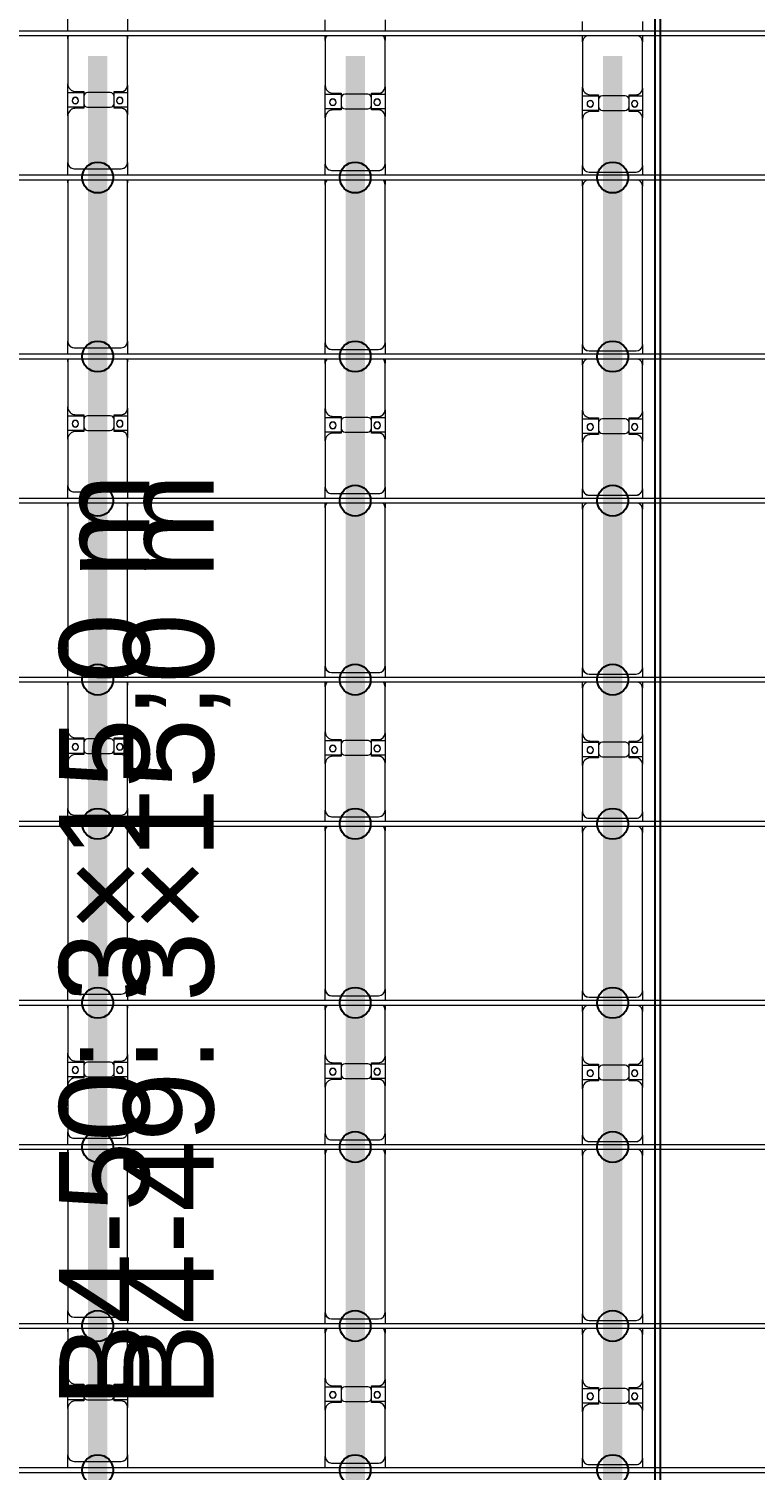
# Model space of a CAD drawing. Header units: millimetres. Extents: x -178706 to 107777, y -87310 to 933.
# Drawn here: x -25426 to -19784, y -75261 to -64066 of the extents above; entities that cross this region are included whole.
import ezdxf

# ---------------------------------------------------------------- set-up
doc = ezdxf.new("R2010")
doc.units = ezdxf.units.MM
doc.layers.add('A-GENM', color=13, linetype='Continuous', lineweight=9)
doc.layers.add('S-BEAM', color=12, linetype='Continuous', lineweight=9)
doc.layers.add('GC-GHI CHU', color=2, linetype='Continuous')
doc.layers.add('GC-HOP 40x60 GIA CUONG', color=1, linetype='Continuous')
doc.styles.add('GC_VN', font='arial.ttf')

# ---------------------------------------------------------------- blocks, each defined once
blk = doc.blocks.new('Dầm C52 - Dầm C52-22346-BỐ TRÍ KHUNG KẾT CẤU BÈ PIN 04')
at = {"layer": 'S-BEAM', "color": 1}
for p, q in [((-87623, 20), (87623, 20)), ((87623, -20), (-87623, -20))]:
    blk.add_line(p, q, dxfattribs=at)
blk = doc.blocks.new('Dầm C52 - Hộp 40x60-15955-BỐ TRÍ KHUNG KẾT CẤU BÈ PIN 04')
at = {"layer": 'S-BEAM', "color": 3, "lineweight": 25}
for p, q in [((-20146, 20), (20146, 20)), ((20146, -20), (-20146, -20))]:
    blk.add_line(p, q, dxfattribs=at)
blk = doc.blocks.new('Dai phao do pin - DẢI PHAO ĐỠ PIN-V71-BỐ TRÍ KHUNG KẾT CẤU BÈ PIN 04')
at = {"layer": 'A-GENM', "color": 7}
for p, q in [((697, 242), (770, 242)), ((1130, 242), (770, 242)), ((1130, 242), (1312, 242)), ((1198, 242), (1380, 242)), ((1198, 118), (1198, 242)), ((1312, 242), (1312, 118)), ((1730, 242), (1380, 242)), ((1730, 242), (1777, 242)), ((1817, 242), (1890, 242)), ((3120, 242), (1890, 242)), ((3120, 242), (3167, 242)), ((3207, 242), (3280, 242)), ((3640, 242), (3280, 242)), ((3640, 242), (3822, 242)), ((3708, 242), (3890, 242)), ((3708, 118), (3708, 242)), ((3822, 242), (3822, 118)), ((4240, 242), (3890, 242)), ((4240, 242), (4287, 242)), ((4327, 242), (4400, 242)), ((5630, 242), (4400, 242)), ((5630, 242), (5677, 242)), ((5717, 242), (5790, 242)), ((6150, 242), (5790, 242)), ((6150, 242), (6332, 242)), ((6218, 242), (6400, 242)), ((6218, 118), (6218, 242)), ((6332, 242), (6332, 118)), ((6750, 242), (6400, 242)), ((6750, 242), (6797, 242)), ((6837, 242), (6910, 242)), ((8140, 242), (6910, 242)), ((8140, 242), (8187, 242)), ((8227, 242), (8300, 242)), ((8660, 242), (8300, 242)), ((8660, 242), (8842, 242)), ((8728, 242), (8910, 242)), ((8728, 118), (8728, 242)), ((8842, 242), (8842, 118)), ((9260, 242), (8910, 242)), ((9260, 242), (9307, 242)), ((9347, 242), (9420, 242)), ((10650, 242), (9420, 242)), ((10650, 242), (10697, 242)), ((10737, 242), (10810, 242)), ((11170, 242), (10810, 242)), ((11170, 242), (11352, 242)), ((11238, 242), (11420, 242)), ((11238, 118), (11238, 242)), ((11352, 242), (11352, 118)), ((11770, 242), (11420, 242)), ((11770, 242), (11817, 242)), ((11857, 242), (11930, 242)), ((720, 192), (720, -173)), ((1190, 118), (1190, 182)), ((1282, 118), (1190, 118)), ((1320, 118), (1228, 118)), ((1320, 182), (1320, 118)), ((1840, 192), (1840, -173)), ((3230, 192), (3230, -173)), ((3700, 118), (3700, 182)), ((3792, 118), (3700, 118)), ((3830, 118), (3738, 118)), ((3830, 182), (3830, 118)), ((4350, 192), (4350, -173)), ((5740, 192), (5740, -173)), ((6210, 118), (6210, 182)), ((6302, 118), (6210, 118)), ((6340, 118), (6248, 118)), ((6340, 182), (6340, 118)), ((6860, 192), (6860, -173)), ((8250, 192), (8250, -173)), ((8720, 118), (8720, 182)), ((8812, 118), (8720, 118)), ((8850, 118), (8758, 118)), ((8850, 182), (8850, 118)), ((9370, 192), (9370, -173)), ((10760, 192), (10760, -173)), ((11230, 118), (11230, 182)), ((11322, 118), (11230, 118)), ((11360, 118), (11268, 118)), ((11360, 182), (11360, 118)), ((1198, 88), (1198, -88)), ((1312, -88), (1312, 88)), ((3708, 88), (3708, -88)), ((3822, -88), (3822, 88)), ((6218, 88), (6218, -88)), ((6332, -88), (6332, 88)), ((8728, 88), (8728, -88)), ((8842, -88), (8842, 88)), ((11238, 88), (11238, -88)), ((11352, -88), (11352, 88)), ((770, -223), (697, -223)), ((770, -223), (1140, -223)), ((1312, -223), (1140, -223)), ((1190, -173), (1190, -118)), ((1190, -118), (1282, -118)), ((1198, -223), (1198, -118)), ((1370, -223), (1198, -223)), ((1228, -118), (1320, -118)), ((1312, -118), (1312, -223)), ((1320, -118), (1320, -173)), ((1370, -223), (1730, -223)), ((1777, -223), (1730, -223)), ((1890, -223), (1817, -223)), ((1890, -223), (3120, -223)), ((3167, -223), (3120, -223)), ((3280, -223), (3207, -223)), ((3280, -223), (3650, -223)), ((3822, -223), (3650, -223)), ((3700, -173), (3700, -118)), ((3700, -118), (3792, -118)), ((3708, -223), (3708, -118)), ((3880, -223), (3708, -223)), ((3738, -118), (3830, -118)), ((3822, -118), (3822, -223)), ((3830, -118), (3830, -173)), ((3880, -223), (4240, -223)), ((4287, -223), (4240, -223)), ((4400, -223), (4327, -223)), ((4400, -223), (5630, -223)), ((5677, -223), (5630, -223)), ((5790, -223), (5717, -223)), ((5790, -223), (6160, -223)), ((6332, -223), (6160, -223)), ((6210, -173), (6210, -118)), ((6210, -118), (6302, -118)), ((6218, -223), (6218, -118)), ((6390, -223), (6218, -223)), ((6248, -118), (6340, -118)), ((6332, -118), (6332, -223)), ((6340, -118), (6340, -173)), ((6390, -223), (6750, -223)), ((6797, -223), (6750, -223)), ((6910, -223), (6837, -223)), ((6910, -223), (8140, -223)), ((8187, -223), (8140, -223)), ((8300, -223), (8227, -223)), ((8300, -223), (8670, -223)), ((8842, -223), (8670, -223)), ((8720, -173), (8720, -118)), ((8720, -118), (8812, -118)), ((8728, -223), (8728, -118)), ((8900, -223), (8728, -223)), ((8758, -118), (8850, -118)), ((8842, -118), (8842, -223)), ((8850, -118), (8850, -173)), ((8900, -223), (9260, -223)), ((9307, -223), (9260, -223)), ((9420, -223), (9347, -223)), ((9420, -223), (10650, -223)), ((10697, -223), (10650, -223)), ((10810, -223), (10737, -223)), ((10810, -223), (11180, -223)), ((11352, -223), (11180, -223)), ((11230, -173), (11230, -118)), ((11230, -118), (11322, -118)), ((11238, -223), (11238, -118)), ((11410, -223), (11238, -223)), ((11268, -118), (11360, -118)), ((11352, -118), (11352, -223)), ((11360, -118), (11360, -173)), ((11410, -223), (11770, -223)), ((11817, -223), (11770, -223)), ((11930, -223), (11857, -223))]:
    blk.add_line(p, q, dxfattribs=at)
for centre, radius, start, end in [((770, 192), 50, 90, 180), ((770, 192), 50, 135, 180), ((1130, 182), 60, 360, 90), ((1380, 182), 60, 90, 180), ((1730, 192), 50, 20.7186, 90), ((1730, 192), 50, 20.7186, 45), ((1890, 192), 50, 90, 180), ((1890, 192), 50, 105, 180), ((3120, 192), 50, 20.7186, 90), ((3120, 192), 50, 20.7186, 90), ((3280, 192), 50, 90, 180), ((3280, 192), 50, 135, 180), ((3640, 182), 60, 360, 90), ((3890, 182), 60, 90, 180), ((4240, 192), 50, 20.7186, 90), ((4240, 192), 50, 20.7186, 45), ((4400, 192), 50, 90, 180), ((4400, 192), 50, 105, 180), ((5630, 192), 50, 20.7186, 90), ((5630, 192), 50, 20.7186, 90), ((5790, 192), 50, 90, 180), ((5790, 192), 50, 135, 180), ((6150, 182), 60, 360, 90), ((6400, 182), 60, 90, 180), ((6750, 192), 50, 20.7186, 90), ((6750, 192), 50, 20.7186, 45), ((6910, 192), 50, 90, 180), ((6910, 192), 50, 108.5462, 180), ((8140, 192), 50, 20.7186, 90), ((8140, 192), 50, 20.7186, 90), ((8300, 192), 50, 90, 180), ((8300, 192), 50, 135, 180), ((8660, 182), 60, 360, 90), ((8910, 182), 60, 90, 180), ((9260, 192), 50, 20.7186, 90), ((9260, 192), 50, 20.7186, 45), ((9420, 192), 50, 90, 180), ((9420, 192), 50, 105, 180), ((10650, 192), 50, 20.7186, 90), ((10650, 192), 50, 20.7186, 90), ((10810, 192), 50, 90, 180), ((10810, 192), 50, 135, 180), ((11170, 182), 60, 0, 90), ((11420, 182), 60, 90, 180), ((11770, 192), 50, 20.7186, 90), ((11770, 192), 50, 20.7186, 45), ((1130, 182), 60, 360, 30), ((1228, 88), 30, 90, 180), ((1249, 183), 25, 0, 180), ((1249, 183), 25, 180, 0), ((1251, 183), 25, 0, 180), ((1251, 183), 25, 180, 0), ((1282, 88), 30, 360, 90), ((1380, 182), 60, 150, 180), ((3640, 182), 60, 360, 30), ((3738, 88), 30, 90, 180), ((3759, 183), 25, 360, 180), ((3759, 183), 25, 180, 0), ((3761, 183), 25, 0, 180), ((3761, 183), 25, 180, 0), ((3792, 88), 30, 360, 90), ((3890, 182), 60, 150, 180), ((6150, 182), 60, 360, 30), ((6248, 88), 30, 90, 180), ((6269, 183), 25, 360, 180), ((6269, 183), 25, 180, 0), ((6271, 183), 25, 0, 180), ((6271, 183), 25, 180, 360), ((6302, 88), 30, 0, 90), ((6400, 182), 60, 150, 180), ((8660, 182), 60, 360, 30), ((8758, 88), 30, 90, 180), ((8779, 183), 25, 360, 180), ((8779, 183), 25, 180, 360), ((8781, 183), 25, 0, 180), ((8781, 183), 25, 180, 0), ((8812, 88), 30, 360, 90), ((8910, 182), 60, 150, 180), ((11170, 182), 60, 0, 30), ((11268, 88), 30, 90, 180), ((11289, 183), 25, 0, 180), ((11289, 183), 25, 180, 0), ((11291, 183), 25, 0, 180), ((11291, 183), 25, 180, 360), ((11322, 88), 30, 360, 90), ((11420, 182), 60, 150, 180), ((1228, -88), 30, 180, 270), ((1282, -88), 30, 270, 360), ((3738, -88), 30, 180, 270), ((3792, -88), 30, 270, 360), ((6248, -88), 30, 180, 270), ((6302, -88), 30, 270, 0), ((8758, -88), 30, 180, 270), ((8812, -88), 30, 270, 360), ((11268, -88), 30, 180, 270), ((11322, -88), 30, 270, 360), ((770, -173), 50, 180, 270), ((770, -173), 50, 180, 225), ((1140, -173), 50, 270, 360), ((1140, -173), 50, 315, 360), ((1249, -162), 25, 360, 180), ((1249, -162), 25, 180, 360), ((1251, -162), 25, 0, 180), ((1251, -162), 25, 180, 0), ((1370, -173), 50, 180, 270), ((1370, -173), 50, 180, 225), ((1730, -173), 50, 270, 339.2814), ((1730, -173), 50, 315, 339.2814), ((1890, -173), 50, 180, 270), ((1890, -173), 50, 180, 270), ((3120, -173), 50, 270, 339.2814), ((3120, -173), 50, 285, 339.2814), ((3280, -173), 50, 180, 270), ((3280, -173), 50, 180, 225), ((3650, -173), 50, 270, 360), ((3650, -173), 50, 315, 360), ((3759, -162), 25, 0, 180), ((3759, -162), 25, 180, 0), ((3761, -162), 25, 0, 180), ((3761, -162), 25, 180, 360), ((3880, -173), 50, 180, 270), ((3880, -173), 50, 180, 225), ((4240, -173), 50, 270, 339.2814), ((4240, -173), 50, 315, 339.2814), ((4400, -173), 50, 180, 270), ((4400, -173), 50, 180, 270), ((5630, -173), 50, 270, 339.2814), ((5630, -173), 50, 285, 339.2814), ((5790, -173), 50, 180, 270), ((5790, -173), 50, 180, 225), ((6160, -173), 50, 270, 360), ((6160, -173), 50, 315, 360), ((6269, -162), 25, 0, 180), ((6269, -162), 25, 180, 0), ((6271, -162), 25, 0, 180), ((6271, -162), 25, 180, 0), ((6390, -173), 50, 180, 270), ((6390, -173), 50, 180, 225), ((6750, -173), 50, 270, 339.2814), ((6750, -173), 50, 315, 339.2814), ((6910, -173), 50, 180, 270), ((6910, -173), 50, 180, 270), ((8140, -173), 50, 270, 339.2814), ((8140, -173), 50, 285, 339.2814), ((8300, -173), 50, 180, 270), ((8300, -173), 50, 180, 225), ((8670, -173), 50, 270, 360), ((8670, -173), 50, 315, 360), ((8779, -162), 25, 0, 180), ((8779, -162), 25, 180, 360), ((8781, -162), 25, 0, 180), ((8781, -162), 25, 180, 0), ((8900, -173), 50, 180, 270), ((8900, -173), 50, 180, 225), ((9260, -173), 50, 270, 339.2814), ((9260, -173), 50, 315, 339.2814), ((9420, -173), 50, 180, 270), ((9420, -173), 50, 180, 270), ((10650, -173), 50, 270, 339.2814), ((10650, -173), 50, 285, 339.2814), ((10810, -173), 50, 180, 270), ((10810, -173), 50, 180, 225), ((11180, -173), 50, 270, 360), ((11180, -173), 50, 315, 360), ((11289, -162), 25, 0, 180), ((11289, -162), 25, 180, 0), ((11291, -162), 25, 0, 180), ((11291, -162), 25, 180, 0), ((11410, -173), 50, 180, 270), ((11410, -173), 50, 180, 217.7661), ((11770, -173), 50, 270, 339.2814), ((11770, -173), 50, 315, 339.2814)]:
    blk.add_arc(centre, radius, start, end, dxfattribs=at)
blk = doc.blocks.new('Dai phao do pin - DẢI PHAO ĐỠ PIN-V72-BỐ TRÍ KHUNG KẾT CẤU BÈ PIN 04')
at = {"layer": 'A-GENM', "color": 7}
for p, q in [((685, 242), (770, 242)), ((1130, 242), (770, 242)), ((1130, 242), (1312, 242)), ((1198, 242), (1380, 242)), ((1198, 118), (1198, 242)), ((1312, 242), (1312, 118)), ((1730, 242), (1380, 242)), ((1730, 242), (1765, 242)), ((1805, 242), (1890, 242)), ((3120, 242), (1890, 242)), ((3120, 242), (3155, 242)), ((3195, 242), (3280, 242)), ((3640, 242), (3280, 242)), ((3640, 242), (3822, 242)), ((3708, 242), (3890, 242)), ((3708, 118), (3708, 242)), ((3822, 242), (3822, 118)), ((4240, 242), (3890, 242)), ((4240, 242), (4275, 242)), ((4315, 242), (4400, 242)), ((5630, 242), (4400, 242)), ((5630, 242), (5665, 242)), ((5705, 242), (5790, 242)), ((6150, 242), (5790, 242)), ((6150, 242), (6332, 242)), ((6218, 242), (6400, 242)), ((6218, 118), (6218, 242)), ((6332, 242), (6332, 118)), ((6750, 242), (6400, 242)), ((6750, 242), (6785, 242)), ((6825, 242), (6910, 242)), ((8140, 242), (6910, 242)), ((8140, 242), (8175, 242)), ((8215, 242), (8300, 242)), ((8660, 242), (8300, 242)), ((8660, 242), (8842, 242)), ((8728, 242), (8910, 242)), ((8728, 118), (8728, 242)), ((8842, 242), (8842, 118)), ((9260, 242), (8910, 242)), ((9260, 242), (9295, 242)), ((9335, 242), (9420, 242)), ((10650, 242), (9420, 242)), ((10650, 242), (10685, 242)), ((10725, 242), (10810, 242)), ((11170, 242), (10810, 242)), ((11170, 242), (11352, 242)), ((11238, 242), (11420, 242)), ((11238, 118), (11238, 242)), ((11352, 242), (11352, 118)), ((11770, 242), (11420, 242)), ((11770, 242), (11805, 242)), ((11845, 242), (11930, 242)), ((720, 192), (720, -173)), ((1190, 118), (1190, 182)), ((1282, 118), (1190, 118)), ((1320, 118), (1228, 118)), ((1320, 182), (1320, 118)), ((1840, 192), (1840, -173)), ((3230, 192), (3230, -173)), ((3700, 118), (3700, 182)), ((3792, 118), (3700, 118)), ((3830, 118), (3738, 118)), ((3830, 182), (3830, 118)), ((4350, 192), (4350, -173)), ((5740, 192), (5740, -173)), ((6210, 118), (6210, 182)), ((6302, 118), (6210, 118)), ((6340, 118), (6248, 118)), ((6340, 182), (6340, 118)), ((6860, 192), (6860, -173)), ((8250, 192), (8250, -173)), ((8720, 118), (8720, 182)), ((8812, 118), (8720, 118)), ((8850, 118), (8758, 118)), ((8850, 182), (8850, 118)), ((9370, 192), (9370, -173)), ((10760, 192), (10760, -173)), ((11230, 118), (11230, 182)), ((11322, 118), (11230, 118)), ((11360, 118), (11268, 118)), ((11360, 182), (11360, 118)), ((1198, 88), (1198, -88)), ((1312, -88), (1312, 88)), ((3708, 88), (3708, -88)), ((3822, -88), (3822, 88)), ((6218, 88), (6218, -88)), ((6332, -88), (6332, 88)), ((8728, 88), (8728, -88)), ((8842, -88), (8842, 88)), ((11238, 88), (11238, -88)), ((11352, -88), (11352, 88)), ((770, -223), (685, -223)), ((770, -223), (1140, -223)), ((1312, -223), (1140, -223)), ((1190, -173), (1190, -118)), ((1190, -118), (1282, -118)), ((1198, -223), (1198, -118)), ((1370, -223), (1198, -223)), ((1228, -118), (1320, -118)), ((1312, -118), (1312, -223)), ((1320, -118), (1320, -173)), ((1370, -223), (1730, -223)), ((1765, -223), (1730, -223)), ((1890, -223), (1805, -223)), ((1890, -223), (3120, -223)), ((3155, -223), (3120, -223)), ((3280, -223), (3195, -223)), ((3280, -223), (3650, -223)), ((3822, -223), (3650, -223)), ((3700, -173), (3700, -118)), ((3700, -118), (3792, -118)), ((3708, -223), (3708, -118)), ((3880, -223), (3708, -223)), ((3738, -118), (3830, -118)), ((3822, -118), (3822, -223)), ((3830, -118), (3830, -173)), ((3880, -223), (4240, -223)), ((4275, -223), (4240, -223)), ((4400, -223), (4315, -223)), ((4400, -223), (5630, -223)), ((5665, -223), (5630, -223)), ((5790, -223), (5705, -223)), ((5790, -223), (6160, -223)), ((6332, -223), (6160, -223)), ((6210, -173), (6210, -118)), ((6210, -118), (6302, -118)), ((6218, -223), (6218, -118)), ((6390, -223), (6218, -223)), ((6248, -118), (6340, -118)), ((6332, -118), (6332, -223)), ((6340, -118), (6340, -173)), ((6390, -223), (6750, -223)), ((6785, -223), (6750, -223)), ((6910, -223), (6825, -223)), ((6910, -223), (8140, -223)), ((8175, -223), (8140, -223)), ((8300, -223), (8215, -223)), ((8300, -223), (8670, -223)), ((8842, -223), (8673, -223)), ((8720, -173), (8720, -118)), ((8720, -118), (8812, -118)), ((8728, -223), (8728, -118)), ((8900, -223), (8728, -223)), ((8758, -118), (8850, -118)), ((8842, -118), (8842, -223)), ((8850, -118), (8850, -173)), ((8900, -223), (9260, -223)), ((9295, -223), (9260, -223)), ((9420, -223), (9335, -223)), ((9420, -223), (10650, -223)), ((10685, -223), (10650, -223)), ((10810, -223), (10725, -223)), ((10810, -223), (11180, -223)), ((11352, -223), (11180, -223)), ((11230, -173), (11230, -118)), ((11230, -118), (11322, -118)), ((11238, -223), (11238, -118)), ((11410, -223), (11238, -223)), ((11268, -118), (11360, -118)), ((11352, -118), (11352, -223)), ((11360, -118), (11360, -173)), ((11410, -223), (11770, -223)), ((11805, -223), (11770, -223)), ((11930, -223), (11845, -223))]:
    blk.add_line(p, q, dxfattribs=at)
for centre, radius, start, end in [((770, 192), 50, 90, 180), ((770, 192), 50, 135, 180), ((1130, 182), 60, 360, 90), ((1380, 182), 60, 90, 180), ((1730, 192), 50, 46.6557, 90), ((1890, 192), 50, 90, 180), ((1890, 192), 50, 105, 180), ((3120, 192), 50, 46.6557, 90), ((3120, 192), 50, 46.6557, 90), ((3280, 192), 50, 90, 180), ((3280, 192), 50, 135, 180), ((3640, 182), 60, 360, 90), ((3890, 182), 60, 90, 180), ((4240, 192), 50, 46.6557, 90), ((4400, 192), 50, 90, 180), ((4400, 192), 50, 105, 180), ((5630, 192), 50, 46.6557, 90), ((5630, 192), 50, 46.6557, 90), ((5790, 192), 50, 90, 180), ((5790, 192), 50, 135, 180), ((6150, 182), 60, 360, 90), ((6400, 182), 60, 90, 180), ((6750, 192), 50, 46.6557, 90), ((6910, 192), 50, 90, 180), ((6910, 192), 50, 105, 180), ((8140, 192), 50, 46.6557, 90), ((8140, 192), 50, 46.6557, 90), ((8300, 192), 50, 90, 180), ((8300, 192), 50, 135, 180), ((8660, 182), 60, 360, 90), ((8910, 182), 60, 90, 180), ((9260, 192), 50, 46.6557, 90), ((9420, 192), 50, 90, 180), ((9420, 192), 50, 105, 180), ((10650, 192), 50, 46.6557, 90), ((10650, 192), 50, 46.6557, 90), ((10810, 192), 50, 90, 180), ((10810, 192), 50, 135, 180), ((11170, 182), 60, 0, 90), ((11420, 182), 60, 90, 180), ((11770, 192), 50, 46.6557, 90), ((1130, 182), 60, 360, 30), ((1228, 88), 30, 90, 180), ((1249, 183), 25, 0, 180), ((1249, 183), 25, 180, 0), ((1251, 183), 25, 0, 180), ((1251, 183), 25, 180, 0), ((1282, 88), 30, 360, 90), ((1380, 182), 60, 150, 180), ((3640, 182), 60, 360, 30), ((3738, 88), 30, 90, 180), ((3759, 183), 25, 360, 180), ((3759, 183), 25, 180, 0), ((3761, 183), 25, 0, 180), ((3761, 183), 25, 180, 0), ((3792, 88), 30, 360, 90), ((3890, 182), 60, 150, 180), ((6150, 182), 60, 360, 30), ((6248, 88), 30, 90, 180), ((6269, 183), 25, 360, 180), ((6269, 183), 25, 180, 0), ((6271, 183), 25, 0, 180), ((6271, 183), 25, 180, 360), ((6302, 88), 30, 0, 90), ((6400, 182), 60, 150, 180), ((8660, 182), 60, 360, 30), ((8758, 88), 30, 90, 180), ((8779, 183), 25, 360, 180), ((8779, 183), 25, 180, 360), ((8781, 183), 25, 0, 180), ((8781, 183), 25, 180, 0), ((8812, 88), 30, 360, 90), ((8910, 182), 60, 150, 180), ((11170, 182), 60, 0, 30), ((11268, 88), 30, 90, 180), ((11289, 183), 25, 0, 180), ((11289, 183), 25, 180, 0), ((11291, 183), 25, 0, 180), ((11291, 183), 25, 180, 360), ((11322, 88), 30, 360, 90), ((11420, 182), 60, 150, 180), ((1228, -88), 30, 180, 270), ((1282, -88), 30, 270, 360), ((3738, -88), 30, 180, 270), ((3792, -88), 30, 270, 360), ((6248, -88), 30, 180, 270), ((6302, -88), 30, 270, 0), ((8758, -88), 30, 180, 270), ((8812, -88), 30, 270, 360), ((11268, -88), 30, 180, 270), ((11322, -88), 30, 270, 360), ((770, -173), 50, 180, 270), ((770, -173), 50, 180, 218.4046), ((1140, -173), 50, 270, 360), ((1140, -173), 50, 321.5942, 360), ((1249, -162), 25, 360, 180), ((1249, -162), 25, 180, 360), ((1251, -162), 25, 0, 180), ((1251, -162), 25, 180, 0), ((1370, -173), 50, 180, 270), ((1370, -173), 50, 180, 218.4062), ((1730, -173), 50, 270, 313.3443), ((1890, -173), 50, 180, 270), ((1890, -173), 50, 180, 270), ((3120, -173), 50, 270, 313.3443), ((3120, -173), 50, 285, 313.3443), ((3280, -173), 50, 180, 270), ((3280, -173), 50, 180, 225), ((3650, -173), 50, 270, 360), ((3650, -173), 50, 321.5876, 360), ((3759, -162), 25, 0, 180), ((3759, -162), 25, 180, 0), ((3761, -162), 25, 0, 180), ((3761, -162), 25, 180, 360), ((3880, -173), 50, 180, 270), ((3880, -173), 50, 180, 218.4129), ((4240, -173), 50, 270, 313.3443), ((4400, -173), 50, 180, 270), ((4400, -173), 50, 180, 270), ((5630, -173), 50, 270, 313.3443), ((5630, -173), 50, 285, 313.3443), ((5790, -173), 50, 180, 270), ((5790, -173), 50, 180, 225), ((6160, -173), 50, 270, 360), ((6160, -173), 50, 321.5809, 360), ((6269, -162), 25, 0, 180), ((6269, -162), 25, 180, 0), ((6271, -162), 25, 0, 180), ((6271, -162), 25, 180, 0), ((6390, -173), 50, 180, 270), ((6390, -173), 50, 180, 218.4195), ((6750, -173), 50, 270, 313.3443), ((6910, -173), 50, 180, 270), ((6910, -173), 50, 180, 218.4208), ((6910, -173), 50, 225, 270), ((8140, -173), 50, 270, 313.3443), ((8140, -173), 50, 285, 313.3443), ((8300, -173), 50, 180, 270), ((8300, -173), 50, 180, 218.4245), ((8670, -173), 50, 270, 360), ((8670, -173), 50, 321.5743, 360), ((8779, -162), 25, 0, 180), ((8779, -162), 25, 180, 360), ((8781, -162), 25, 0, 180), ((8781, -162), 25, 180, 0), ((8900, -173), 50, 180, 270), ((8900, -173), 50, 180, 218.4261), ((9260, -173), 50, 270, 313.3443), ((9420, -173), 50, 180, 270), ((9420, -173), 50, 180, 218.4275), ((9420, -173), 50, 225, 270), ((10650, -173), 50, 270, 313.3443), ((10650, -173), 50, 285, 313.3443), ((10810, -173), 50, 180, 270), ((10810, -173), 50, 180, 218.4311), ((11180, -173), 50, 270, 360), ((11180, -173), 50, 321.5677, 360), ((11289, -162), 25, 0, 180), ((11289, -162), 25, 180, 0), ((11291, -162), 25, 0, 180), ((11291, -162), 25, 180, 0), ((11410, -173), 50, 180, 270), ((11410, -173), 50, 180, 218.4327), ((11770, -173), 50, 270, 313.3443)]:
    blk.add_arc(centre, radius, start, end, dxfattribs=at)
blk = doc.blocks.new('Dai phao do pin - DẢI PHAO ĐỠ PIN-V73-BỐ TRÍ KHUNG KẾT CẤU BÈ PIN 04')
at = {"layer": 'A-GENM', "color": 7}
for p, q in [((672, 242), (770, 242)), ((1130, 242), (770, 242)), ((1130, 242), (1312, 242)), ((1198, 242), (1380, 242)), ((1198, 118), (1198, 242)), ((1312, 242), (1312, 118)), ((1730, 242), (1380, 242)), ((1730, 242), (1752, 242)), ((1792, 242), (1890, 242)), ((3120, 242), (1890, 242)), ((3120, 242), (3142, 242)), ((3182, 242), (3280, 242)), ((3640, 242), (3280, 242)), ((3640, 242), (3822, 242)), ((3708, 242), (3890, 242)), ((3708, 118), (3708, 242)), ((3822, 242), (3822, 118)), ((4240, 242), (3890, 242)), ((4240, 242), (4262, 242)), ((4302, 242), (4400, 242)), ((5630, 242), (4400, 242)), ((5630, 242), (5652, 242)), ((5692, 242), (5790, 242)), ((6150, 242), (5790, 242)), ((6150, 242), (6332, 242)), ((6218, 242), (6400, 242)), ((6218, 118), (6218, 242)), ((6332, 242), (6332, 118)), ((6750, 242), (6400, 242)), ((6750, 242), (6772, 242)), ((6812, 242), (6910, 242)), ((8140, 242), (6910, 242)), ((8140, 242), (8162, 242)), ((8202, 242), (8300, 242)), ((8660, 242), (8300, 242)), ((8660, 242), (8842, 242)), ((8728, 242), (8910, 242)), ((8728, 118), (8728, 242)), ((8842, 242), (8842, 118)), ((9260, 242), (8910, 242)), ((9260, 242), (9282, 242)), ((9322, 242), (9420, 242)), ((10650, 242), (9420, 242)), ((10650, 242), (10672, 242)), ((10712, 242), (10810, 242)), ((11170, 242), (10810, 242)), ((11170, 242), (11352, 242)), ((11238, 242), (11420, 242)), ((11238, 118), (11238, 242)), ((11352, 242), (11352, 118)), ((11770, 242), (11420, 242)), ((11770, 242), (11792, 242)), ((11832, 242), (11930, 242)), ((720, 192), (720, -173)), ((1190, 118), (1190, 182)), ((1282, 118), (1190, 118)), ((1320, 118), (1228, 118)), ((1320, 182), (1320, 118)), ((1840, 192), (1840, -173)), ((3230, 192), (3230, -173)), ((3700, 118), (3700, 182)), ((3792, 118), (3700, 118)), ((3830, 118), (3738, 118)), ((3830, 182), (3830, 118)), ((4350, 192), (4350, -173)), ((5740, 192), (5740, -173)), ((6210, 118), (6210, 182)), ((6302, 118), (6210, 118)), ((6340, 118), (6248, 118)), ((6340, 182), (6340, 118)), ((6860, 192), (6860, -173)), ((8250, 192), (8250, -173)), ((8720, 118), (8720, 182)), ((8812, 118), (8720, 118)), ((8850, 118), (8758, 118)), ((8850, 182), (8850, 118)), ((9370, 192), (9370, -173)), ((10760, 192), (10760, -173)), ((11230, 118), (11230, 182)), ((11322, 118), (11230, 118)), ((11360, 118), (11268, 118)), ((11360, 182), (11360, 118)), ((1198, 88), (1198, -88)), ((1312, -88), (1312, 88)), ((3708, 88), (3708, -88)), ((3822, -88), (3822, 88)), ((6218, 88), (6218, -88)), ((6332, -88), (6332, 88)), ((8728, 88), (8728, -88)), ((8842, -88), (8842, 88)), ((11238, 88), (11238, -88)), ((11352, -88), (11352, 88)), ((770, -223), (672, -223)), ((770, -223), (1140, -223)), ((1312, -223), (1140, -223)), ((1190, -173), (1190, -118)), ((1190, -118), (1282, -118)), ((1198, -223), (1198, -118)), ((1370, -223), (1198, -223)), ((1228, -118), (1320, -118)), ((1312, -118), (1312, -223)), ((1320, -118), (1320, -173)), ((1370, -223), (1730, -223)), ((1752, -223), (1730, -223)), ((1890, -223), (1792, -223)), ((1890, -223), (3120, -223)), ((3142, -223), (3120, -223)), ((3280, -223), (3182, -223)), ((3280, -223), (3650, -223)), ((3822, -223), (3650, -223)), ((3700, -173), (3700, -118)), ((3700, -118), (3792, -118)), ((3708, -223), (3708, -118)), ((3880, -223), (3708, -223)), ((3738, -118), (3830, -118)), ((3822, -118), (3822, -223)), ((3830, -118), (3830, -173)), ((3880, -223), (4240, -223)), ((4262, -223), (4240, -223)), ((4400, -223), (4302, -223)), ((4400, -223), (5630, -223)), ((5652, -223), (5630, -223)), ((5790, -223), (5692, -223)), ((5790, -223), (6160, -223)), ((6332, -223), (6160, -223)), ((6210, -173), (6210, -118)), ((6210, -118), (6302, -118)), ((6218, -223), (6218, -118)), ((6390, -223), (6218, -223)), ((6248, -118), (6340, -118)), ((6332, -118), (6332, -223)), ((6340, -118), (6340, -173)), ((6390, -223), (6750, -223)), ((6772, -223), (6750, -223)), ((6910, -223), (6812, -223)), ((6910, -223), (8140, -223)), ((8162, -223), (8140, -223)), ((8300, -223), (8202, -223)), ((8300, -223), (8670, -223)), ((8842, -223), (8670, -223)), ((8720, -173), (8720, -118)), ((8720, -118), (8812, -118)), ((8728, -223), (8728, -118)), ((8900, -223), (8728, -223)), ((8758, -118), (8850, -118)), ((8842, -118), (8842, -223)), ((8850, -118), (8850, -173)), ((8900, -223), (9260, -223)), ((9282, -223), (9260, -223)), ((9420, -223), (9322, -223)), ((9420, -223), (10650, -223)), ((10672, -223), (10650, -223)), ((10810, -223), (10712, -223)), ((10810, -223), (11180, -223)), ((11352, -223), (11180, -223)), ((11230, -173), (11230, -118)), ((11230, -118), (11322, -118)), ((11238, -223), (11238, -118)), ((11410, -223), (11238, -223)), ((11268, -118), (11360, -118)), ((11352, -118), (11352, -223)), ((11360, -118), (11360, -173)), ((11410, -223), (11770, -223)), ((11792, -223), (11770, -223)), ((11930, -223), (11832, -223))]:
    blk.add_line(p, q, dxfattribs=at)
for centre, radius, start, end in [((770, 192), 50, 90, 180), ((770, 192), 50, 135, 180), ((1130, 182), 60, 360, 90), ((1380, 182), 60, 90, 180), ((1730, 192), 50, 63.691, 90), ((1890, 192), 50, 90, 180), ((1890, 192), 50, 105, 180), ((3120, 192), 50, 63.691, 90), ((3120, 192), 50, 63.691, 90), ((3280, 192), 50, 90, 180), ((3280, 192), 50, 135, 180), ((3640, 182), 60, 360, 90), ((3890, 182), 60, 90, 180), ((4240, 192), 50, 63.691, 90), ((4400, 192), 50, 90, 180), ((4400, 192), 50, 105, 180), ((5630, 192), 50, 63.691, 90), ((5630, 192), 50, 63.691, 90), ((5790, 192), 50, 90, 180), ((5790, 192), 50, 135, 180), ((6150, 182), 60, 360, 90), ((6400, 182), 60, 90, 180), ((6750, 192), 50, 63.691, 90), ((6910, 192), 50, 90, 180), ((6910, 192), 50, 105, 144.0397), ((8140, 192), 50, 63.691, 90), ((8140, 192), 50, 63.691, 90), ((8300, 192), 50, 90, 180), ((8300, 192), 50, 135, 180), ((8660, 182), 60, 360, 90), ((8910, 182), 60, 90, 180), ((9260, 192), 50, 63.691, 90), ((9420, 192), 50, 90, 180), ((9420, 192), 50, 105, 180), ((10650, 192), 50, 63.691, 90), ((10650, 192), 50, 63.691, 90), ((10810, 192), 50, 90, 180), ((10810, 192), 50, 135, 180), ((11170, 182), 60, 0, 90), ((11420, 182), 60, 90, 180), ((11770, 192), 50, 63.691, 90), ((1130, 182), 60, 360, 30), ((1228, 88), 30, 90, 180), ((1249, 183), 25, 0, 180), ((1249, 183), 25, 180, 0), ((1251, 183), 25, 0, 180), ((1251, 183), 25, 180, 0), ((1282, 88), 30, 360, 90), ((1380, 182), 60, 150, 180), ((3640, 182), 60, 360, 30), ((3738, 88), 30, 90, 180), ((3759, 183), 25, 360, 180), ((3759, 183), 25, 180, 0), ((3761, 183), 25, 0, 180), ((3761, 183), 25, 180, 0), ((3792, 88), 30, 360, 90), ((3890, 182), 60, 150, 180), ((6150, 182), 60, 360, 30), ((6248, 88), 30, 90, 180), ((6269, 183), 25, 360, 180), ((6269, 183), 25, 180, 0), ((6271, 183), 25, 0, 180), ((6271, 183), 25, 180, 360), ((6302, 88), 30, 0, 90), ((6400, 182), 60, 150, 180), ((6910, 192), 50, 150, 180), ((8660, 182), 60, 360, 30), ((8758, 88), 30, 90, 180), ((8779, 183), 25, 360, 180), ((8779, 183), 25, 180, 360), ((8781, 183), 25, 0, 180), ((8781, 183), 25, 180, 0), ((8812, 88), 30, 360, 90), ((8910, 182), 60, 150, 180), ((11170, 182), 60, 0, 30), ((11268, 88), 30, 90, 180), ((11289, 183), 25, 0, 180), ((11289, 183), 25, 180, 0), ((11291, 183), 25, 0, 180), ((11291, 183), 25, 180, 360), ((11322, 88), 30, 360, 90), ((11420, 182), 60, 150, 180), ((1228, -88), 30, 180, 270), ((1282, -88), 30, 270, 360), ((3738, -88), 30, 180, 270), ((3792, -88), 30, 270, 360), ((6248, -88), 30, 180, 270), ((6302, -88), 30, 270, 0), ((8758, -88), 30, 180, 270), ((8812, -88), 30, 270, 360), ((11268, -88), 30, 180, 270), ((11322, -88), 30, 270, 360), ((770, -173), 50, 180, 270), ((770, -173), 50, 180, 225), ((1140, -173), 50, 270, 360), ((1140, -173), 50, 315, 360), ((1249, -162), 25, 360, 180), ((1249, -162), 25, 180, 360), ((1251, -162), 25, 0, 180), ((1251, -162), 25, 180, 0), ((1370, -173), 50, 180, 270), ((1370, -173), 50, 180, 225), ((1730, -173), 50, 270, 296.309), ((1890, -173), 50, 180, 270), ((1890, -173), 50, 180, 270), ((3120, -173), 50, 270, 296.309), ((3120, -173), 50, 285, 296.309), ((3280, -173), 50, 180, 270), ((3280, -173), 50, 180, 225), ((3650, -173), 50, 270, 360), ((3650, -173), 50, 315, 360), ((3759, -162), 25, 0, 180), ((3759, -162), 25, 180, 0), ((3761, -162), 25, 0, 180), ((3761, -162), 25, 180, 360), ((3880, -173), 50, 180, 270), ((3880, -173), 50, 180, 225), ((4240, -173), 50, 270, 296.309), ((4400, -173), 50, 180, 270), ((4400, -173), 50, 180, 270), ((5630, -173), 50, 270, 296.309), ((5630, -173), 50, 285, 296.309), ((5790, -173), 50, 180, 270), ((5790, -173), 50, 180, 225), ((6160, -173), 50, 270, 360), ((6160, -173), 50, 315, 360), ((6269, -162), 25, 0, 180), ((6269, -162), 25, 180, 0), ((6271, -162), 25, 0, 180), ((6271, -162), 25, 180, 0), ((6390, -173), 50, 180, 270), ((6390, -173), 50, 180, 225), ((6750, -173), 50, 270, 296.309), ((6910, -173), 50, 180, 270), ((6910, -173), 50, 180, 270), ((8140, -173), 50, 270, 296.309), ((8140, -173), 50, 285, 296.309), ((8300, -173), 50, 180, 270), ((8300, -173), 50, 180, 225), ((8670, -173), 50, 270, 360), ((8670, -173), 50, 315, 360), ((8779, -162), 25, 0, 180), ((8779, -162), 25, 180, 360), ((8781, -162), 25, 0, 180), ((8781, -162), 25, 180, 0), ((8900, -173), 50, 180, 270), ((8900, -173), 50, 180, 225), ((9260, -173), 50, 270, 296.309), ((9420, -173), 50, 180, 270), ((9420, -173), 50, 180, 270), ((10650, -173), 50, 270, 296.309), ((10650, -173), 50, 285, 296.309), ((10810, -173), 50, 180, 270), ((10810, -173), 50, 180, 225), ((11180, -173), 50, 270, 360), ((11180, -173), 50, 315, 360), ((11289, -162), 25, 0, 180), ((11289, -162), 25, 180, 0), ((11291, -162), 25, 0, 180), ((11291, -162), 25, 180, 0), ((11410, -173), 50, 180, 270), ((11410, -173), 50, 180, 225), ((11770, -173), 50, 270, 296.309)]:
    blk.add_arc(centre, radius, start, end, dxfattribs=at)
blk = doc.blocks.new('HOBANMONG_BEPIN 4_rvt-1-BỐ TRÍ KHUNG KẾT CẤU BÈ PIN 04')
at = {"layer": 'A-GENM', "color": 3, "lineweight": 25, "rotation": 90.00010434022374}
for name, p in [('Dai phao do pin - DẢI PHAO ĐỠ PIN-V73-BỐ TRÍ KHUNG KẾT CẤU BÈ PIN 04', (-24882, -75913)), ('Dai phao do pin - DẢI PHAO ĐỠ PIN-V72-BỐ TRÍ KHUNG KẾT CẤU BÈ PIN 04', (-22882, -75926)), ('Dai phao do pin - DẢI PHAO ĐỠ PIN-V71-BỐ TRÍ KHUNG KẾT CẤU BÈ PIN 04', (-20882, -75938))]:
    blk.add_blockref(name, p, dxfattribs=at)
at = {"layer": 'S-BEAM', "color": 3, "lineweight": 25}
for name, p, rotation in [('Dầm C52 - Hộp 40x60-15955-BỐ TRÍ KHUNG KẾT CẤU BÈ PIN 04', (-20542, -59641), 90.00010434022374), ('Dầm C52 - Dầm C52-22346-BỐ TRÍ KHUNG KẾT CẤU BÈ PIN 04', (-83829, -64101), 180.0001043386848), ('Dầm C52 - Dầm C52-22346-BỐ TRÍ KHUNG KẾT CẤU BÈ PIN 04', (-83826, -65221), 180.0001043386848), ('Dầm C52 - Dầm C52-22346-BỐ TRÍ KHUNG KẾT CẤU BÈ PIN 04', (-83822, -66611), 180.0001043386848), ('Dầm C52 - Dầm C52-22346-BỐ TRÍ KHUNG KẾT CẤU BÈ PIN 04', (-83819, -67731), 180.0001043386848), ('Dầm C52 - Dầm C52-22346-BỐ TRÍ KHUNG KẾT CẤU BÈ PIN 04', (-83815, -69121), 180.0001043386848), ('Dầm C52 - Dầm C52-22346-BỐ TRÍ KHUNG KẾT CẤU BÈ PIN 04', (-83812, -70241), 180.0001043386848), ('Dầm C52 - Dầm C52-22346-BỐ TRÍ KHUNG KẾT CẤU BÈ PIN 04', (-83809, -71631), 180.0001043386848), ('Dầm C52 - Dầm C52-22346-BỐ TRÍ KHUNG KẾT CẤU BÈ PIN 04', (-83805, -72751), 180.0001043386848), ('Dầm C52 - Dầm C52-22346-BỐ TRÍ KHUNG KẾT CẤU BÈ PIN 04', (-83802, -74141), 180.0001043386848), ('Dầm C52 - Dầm C52-22346-BỐ TRÍ KHUNG KẾT CẤU BÈ PIN 04', (-83799, -75261), 180.0001043386848)]:
    blk.add_blockref(name, p, dxfattribs=dict(at, rotation=rotation))

msp = doc.modelspace()

# ---------------------------------------------------------------- linework, layer by layer
at = {"layer": 'GC-HOP 40x60 GIA CUONG', "const_width": 150}
for points in [[(-24891, -79276), (-24891, -64276)], [(-22891, -79276), (-22891, -64276)], [(-20891, -79276), (-20891, -64276)]]:
    msp.add_lwpolyline(points, dxfattribs=at)
at = {"layer": 'GC-HOP 40x60 GIA CUONG'}
for centre in [(-24891, -65221), (-22891, -65221), (-20891, -65221), (-24891, -66611), (-22891, -66611), (-20891, -66611), (-24891, -67731), (-22891, -67731), (-20891, -67731), (-24891, -69121), (-22891, -69121), (-20891, -69121), (-24891, -70241), (-22891, -70241), (-20891, -70241), (-24891, -71631), (-22891, -71631), (-20891, -71631), (-24891, -72751), (-22891, -72751), (-20891, -72751), (-24891, -74141), (-22891, -74141), (-20891, -74141), (-24891, -75261), (-22891, -75261), (-20891, -75261)]:
    msp.add_circle(centre, 120, dxfattribs=at)

# ---------------------------------------------------------------- block references
at = {"lineweight": 5}
msp.add_blockref('HOBANMONG_BEPIN 4_rvt-1-BỐ TRÍ KHUNG KẾT CẤU BÈ PIN 04', (0, 0), dxfattribs=at)

# ---------------------------------------------------------------- texts
at = {"layer": 'GC-GHI CHU', "style": 'GC_VN'}
for s, p in [('B4-50: 3×15,0 m', (-24491, -74776)), ('B4-49: 3×15,0 m', (-23991, -74776))]:
    msp.add_text(s, height=700, rotation=90, dxfattribs=at).set_placement(p)

doc.saveas('drawing.dxf')
